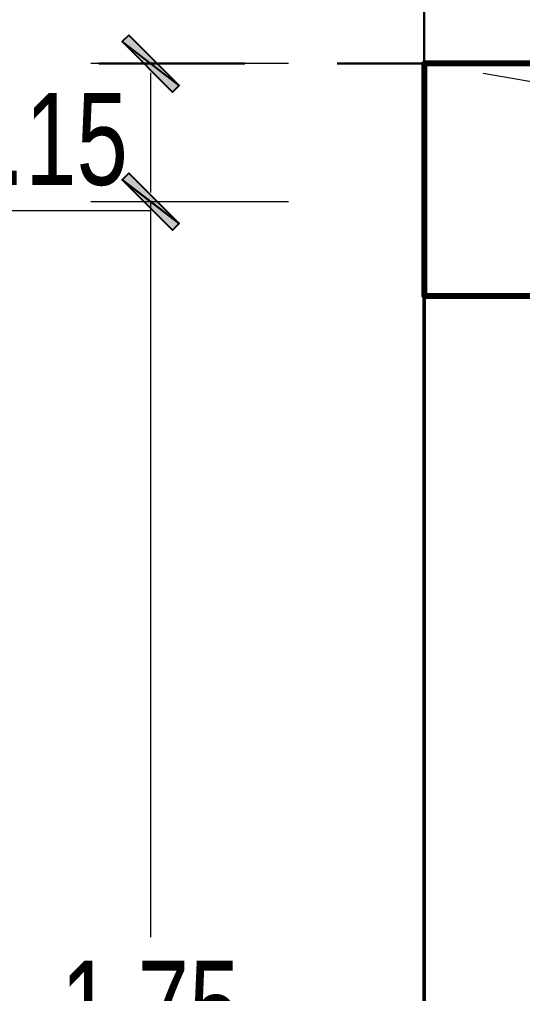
# Model space of a CAD drawing. Header units: millimetres. Extents: x 10612.9 to 10705, y -16533.4 to -16503.9.
# Drawn here: x 10614.476 to 10615.022, y -16507.714 to -16506.656 of the extents above; entities that cross this region are included whole.
import ezdxf
from ezdxf.enums import TextEntityAlignment as Align

# ---------------------------------------------------------------- set-up
doc = ezdxf.new("R2010")
doc.units = ezdxf.units.MM
doc.linetypes.add('HIDDEN', pattern=[0.375, 0.25, -0.125])
doc.linetypes.add('Punto & Rayas', pattern=[0.335139, 0.15875, -0.088194, 0, -0.088194])
doc.layers.add('COLUMNAS', color=6, linetype='Continuous', lineweight=20)
doc.layers.add('Muro sin techar', color=160, linetype='Continuous', lineweight=40)
doc.layers.add('Nuevo_Estructura - Forjados', color=7, linetype='Continuous')
doc.layers.add('Nuevo_Estructura - Forjados_Pluma_Nº__209', color=7, linetype='Continuous', lineweight=30, true_color=0x3e4f7b)
doc.layers.add('Nuevo_Estructura - Forjados_Pluma_Nº__219', color=7, linetype='Continuous', lineweight=13, true_color=0x404b6a)
doc.styles.add('Estilo_Generado_1', font='arial.ttf')
doc.styles.add('mahico', font='GOTHIC.TTF', dxfattribs={"width": 0.75})
doc.dimstyles.new('Copia de 50 P', dxfattribs={"dimtxt": 0.1, "dimasz": 0.01, "dimexe": 0.065, "dimexo": 0.0625, "dimgap": 0.025, "dimtad": 1, "dimtih": 1, "dimtoh": 1, "dimzin": 0, "dimdsep": 46, "dimtxsty": 'mahico', "dimblk": 'pa cotas', "dimcen": 0.09, "dimdle": 0.3, "dimclrd": 256, "dimclre": 256, "dimclrt": 256, "dimadec": 0, "dimazin": 0, "dimtfac": 1, "dimtofl": 0, "dimtmove": 0, "dimatfit": 3, "dimfxl": 0.15, "dimfxlon": 1, "dimtolj": 1, "dimtzin": 0, "dimlwd": 5, "dimlwe": 5, "dimarcsym": 0})

# ---------------------------------------------------------------- blocks, each defined once
blk = doc.blocks.new('ERGERFREFRE')
at = {"layer": 'COLUMNAS', "color": 1, "lineweight": 80, "ltscale": 0.2}
blk.add_lwpolyline([(10617.4707, -16627.5536), (10617.3207, -16627.5536), (10617.3207, -16627.8059), (10617.4707, -16627.8059)], close=True, dxfattribs=at)
blk = doc.blocks.new('Marcador de red estándar')
at = {"layer": 'Nuevo_Estructura - Forjados_Pluma_Nº__209', "color": 167, "linetype": 'Punto & Rayas', "lineweight": 30, "true_color": 0x3e4f7b}
for p, q in [((7.9, 0), (9.9, 0)), ((9.9, 0), (10.9, 0))]:
    blk.add_line(p, q, dxfattribs=at)
blk.add_point((9.9, 0), dxfattribs=at)
blk.add_point((9.9, 0), dxfattribs=at)
at = {"layer": 'Nuevo_Estructura - Forjados_Pluma_Nº__219', "color": 167, "lineweight": 13, "true_color": 0x404b6a, "style": 'Estilo_Generado_1'}
for tag, p in [('AC_MarkerText_1_0', (-10.9725, -0.04)), ('AC_MarkerText_1_1', (11.2275, -0.04))]:
    blk.add_attdef(tag, text='', height=0.175, rotation=270, dxfattribs=at).set_placement(p, align=Align.TOP_CENTER)
blk = doc.blocks.new('pa cotas')
h = blk.add_hatch(color=256)
h.paths.add_polyline_path([(2.38, 3.09), (-3.09, -2.38), (-2.38, -3.09)])
h.paths.add_polyline_path([(3.09, 2.38), (2.38, 3.09), (-2.38, -3.09)])
blk.add_line((-2.38, -3.09), (2.38, 3.09))
blk.add_lwpolyline([(3.09, 2.38), (2.38, 3.09), (-3.09, -2.38), (-2.38, -3.09)], close=True)
blk = doc.blocks.new('*D659')
at = {"lineweight": 5, "transparency": 16777216}
for p, q in [((10599.7027, -16552.1931), (10599.4877, -16552.1931)), ((10599.5527, -16552.2031), (10599.5527, -16562.1156)), ((10599.5527, -16572.1831), (10599.5527, -16562.2706)), ((10599.5527, -16572.1931), (10599.4877, -16572.1931))]:
    blk.add_line(p, q, dxfattribs=at)
at = {"layer": 'Defpoints', "color": 0, "transparency": 16777216}
for p in [(10600.4527, -16552.1931), (10599.5527, -16572.1931), (10599.5527, -16572.1931)]:
    blk.add_point(p, dxfattribs=at)
at = {"lineweight": 5, "transparency": 16777216, "xscale": 0.01, "yscale": 0.01, "zscale": 0.01}
for p, rotation in [((10599.5527, -16552.1931), 90), ((10599.5527, -16572.1931), 270)]:
    blk.add_blockref('pa cotas', p, dxfattribs=dict(at, rotation=rotation))
at = {"transparency": 16777216, "insert": (10599.5527, -16562.1931), "char_height": 0.1, "attachment_point": 5, "style": 'mahico'}
blk.add_mtext('\\A1;20.00', dxfattribs=at)
blk = doc.blocks.new('Marcador de red estándar_2')
at = {"layer": 'Nuevo_Estructura - Forjados_Pluma_Nº__209', "color": 167, "linetype": 'Punto & Rayas', "lineweight": 30, "true_color": 0x3e4f7b}
blk.add_line((0.9423, 0), (4.5, 0), dxfattribs=at)
at = {"layer": 'Nuevo_Estructura - Forjados_Pluma_Nº__219', "color": 167, "lineweight": 13, "true_color": 0x404b6a, "style": 'Estilo_Generado_1'}
for tag, p in [('AC_MarkerText_1_0', (-4.7, -0.1675)), ('AC_MarkerText_1_1', (4.7, -0.1675))]:
    blk.add_attdef(tag, text='', height=0.175, rotation=180, dxfattribs=at).set_placement(p, align=Align.TOP_CENTER)
blk = doc.blocks.new('*D676')
at = {"lineweight": 5, "transparency": 16777216}
for p, q in [((10600.4527, -16551.4931), (10600.4527, -16551.2781)), ((10607.4527, -16551.3431), (10607.4527, -16551.2781)), ((10600.4627, -16551.3431), (10607.4427, -16551.3431))]:
    blk.add_line(p, q, dxfattribs=at)
at = {"layer": 'Defpoints', "color": 0, "transparency": 16777216}
for p in [(10607.4527, -16551.3431), (10607.4527, -16551.3431), (10600.4527, -16552.2431)]:
    blk.add_point(p, dxfattribs=at)
at = {"lineweight": 5, "transparency": 16777216, "xscale": 0.01, "yscale": 0.01, "zscale": 0.01, "rotation": 180}
blk.add_blockref('pa cotas', (10600.4527, -16551.3431), dxfattribs=at)
at = {"lineweight": 5, "transparency": 16777216, "xscale": 0.01, "yscale": 0.01, "zscale": 0.01}
blk.add_blockref('pa cotas', (10607.4527, -16551.3431), dxfattribs=at)
at = {"transparency": 16777216, "insert": (10603.9527, -16551.2656), "char_height": 0.1, "attachment_point": 5, "style": 'mahico'}
blk.add_mtext('\\A1;7.00', dxfattribs=at)
blk = doc.blocks.new('*D682')
at = {"lineweight": 5, "transparency": 16777216}
for p, q in [((10600.0027, -16552.1931), (10599.7877, -16552.1931)), ((10599.8527, -16552.2031), (10599.8527, -16552.815)), ((10599.8527, -16553.582), (10599.8527, -16552.9701)), ((10600.0027, -16553.592), (10599.7877, -16553.592))]:
    blk.add_line(p, q, dxfattribs=at)
at = {"layer": 'Defpoints', "color": 0, "transparency": 16777216}
for p in [(10600.4527, -16552.1931), (10599.8527, -16553.592), (10600.4527, -16553.592)]:
    blk.add_point(p, dxfattribs=at)
at = {"lineweight": 5, "transparency": 16777216, "xscale": 0.01, "yscale": 0.01, "zscale": 0.01}
for p, rotation in [((10599.8527, -16552.1931), 90), ((10599.8527, -16553.592), 270)]:
    blk.add_blockref('pa cotas', p, dxfattribs=dict(at, rotation=rotation))
at = {"transparency": 16777216, "insert": (10599.8527, -16552.8925), "char_height": 0.1, "attachment_point": 5, "style": 'mahico'}
blk.add_mtext('\\A1;1.40', dxfattribs=at)
blk = doc.blocks.new('*D694')
at = {"lineweight": 5, "transparency": 16777216}
for p, q in [((10600.4527, -16551.7931), (10600.4527, -16551.5781)), ((10602.0277, -16551.7931), (10602.0277, -16551.5781)), ((10600.4627, -16551.6431), (10602.0177, -16551.6431))]:
    blk.add_line(p, q, dxfattribs=at)
at = {"layer": 'Defpoints', "color": 0, "transparency": 16777216}
for p in [(10602.0277, -16551.6431), (10602.0277, -16552.1931), (10600.4527, -16552.2431)]:
    blk.add_point(p, dxfattribs=at)
at = {"lineweight": 5, "transparency": 16777216, "xscale": 0.01, "yscale": 0.01, "zscale": 0.01, "rotation": 180}
blk.add_blockref('pa cotas', (10600.4527, -16551.6431), dxfattribs=at)
at = {"lineweight": 5, "transparency": 16777216, "xscale": 0.01, "yscale": 0.01, "zscale": 0.01}
blk.add_blockref('pa cotas', (10602.0277, -16551.6431), dxfattribs=at)
at = {"transparency": 16777216, "insert": (10601.2402, -16551.5656), "char_height": 0.1, "attachment_point": 5, "style": 'mahico'}
blk.add_mtext('\\A1;1.58', dxfattribs=at)
blk = doc.blocks.new('*D857')
at = {"lineweight": 5, "transparency": 16777216}
for p, q in [((10614.9156, -16506.5777), (10614.9156, -16506.3627)), ((10615.0656, -16506.5777), (10615.0656, -16506.3627)), ((10614.9256, -16506.4277), (10615.0556, -16506.4277))]:
    blk.add_line(p, q, dxfattribs=at)
at = {"layer": 'Defpoints', "color": 0, "transparency": 16777216}
for p in [(10615.0656, -16506.4277), (10614.9156, -16506.7043), (10615.0656, -16506.7043)]:
    blk.add_point(p, dxfattribs=at)
at = {"lineweight": 5, "transparency": 16777216, "xscale": 0.01, "yscale": 0.01, "zscale": 0.01, "rotation": 180}
blk.add_blockref('pa cotas', (10614.9156, -16506.4277), dxfattribs=at)
at = {"lineweight": 5, "transparency": 16777216, "xscale": 0.01, "yscale": 0.01, "zscale": 0.01}
blk.add_blockref('pa cotas', (10615.0656, -16506.4277), dxfattribs=at)
at = {"transparency": 16777216, "insert": (10614.9906, -16506.2589), "char_height": 0.1, "attachment_point": 5, "style": 'mahico'}
blk.add_mtext('\\A1;0.15', dxfattribs=at)
blk = doc.blocks.new('*D858')
at = {"lineweight": 5, "transparency": 16777216}
for p, q in [((10614.7681, -16506.7043), (10614.5531, -16506.7043)), ((10614.6181, -16506.7143), (10614.6181, -16506.8443)), ((10614.7681, -16506.8543), (10614.5531, -16506.8543)), ((10614.6181, -16506.8543), (10614.6181, -16506.8643)), ((10614.6181, -16506.8643), (10614.3985, -16506.8643))]:
    blk.add_line(p, q, dxfattribs=at)
at = {"layer": 'Defpoints', "color": 0, "transparency": 16777216}
for p in [(10614.9156, -16506.7043), (10614.6181, -16506.8543), (10615.0656, -16506.8543)]:
    blk.add_point(p, dxfattribs=at)
at = {"lineweight": 5, "transparency": 16777216, "xscale": 0.01, "yscale": 0.01, "zscale": 0.01}
for p, rotation in [((10614.6181, -16506.7043), 90), ((10614.6181, -16506.8543), 270)]:
    blk.add_blockref('pa cotas', p, dxfattribs=dict(at, rotation=rotation))
at = {"transparency": 16777216, "insert": (10614.4958, -16506.7868), "char_height": 0.1, "attachment_point": 5, "style": 'mahico'}
blk.add_mtext('\\A1;0.15', dxfattribs=at)
blk = doc.blocks.new('*D889')
at = {"lineweight": 5, "transparency": 16777216}
for p, q in [((10614.7681, -16506.8543), (10614.5531, -16506.8543)), ((10614.6181, -16506.8643), (10614.6181, -16507.653)), ((10614.6181, -16508.5943), (10614.6181, -16507.8056)), ((10614.7681, -16508.6043), (10614.5531, -16508.6043))]:
    blk.add_line(p, q, dxfattribs=at)
at = {"layer": 'Defpoints', "color": 0, "transparency": 16777216}
for p in [(10615.0656, -16506.8543), (10614.6181, -16508.6043), (10615.0656, -16508.6043)]:
    blk.add_point(p, dxfattribs=at)
at = {"lineweight": 5, "transparency": 16777216, "xscale": 0.01, "yscale": 0.01, "zscale": 0.01}
for p, rotation in [((10614.6181, -16506.8543), 90), ((10614.6181, -16508.6043), 270)]:
    blk.add_blockref('pa cotas', p, dxfattribs=dict(at, rotation=rotation))
at = {"transparency": 16777216, "insert": (10614.6181, -16507.7293), "char_height": 0.1, "attachment_point": 5, "style": 'mahico'}
blk.add_mtext('\\A1;1.75', dxfattribs=at)
blk = doc.blocks.new('fdvfvfdvdf')
at = {"layer": 'Nuevo_Estructura - Forjados', "color": 8, "linetype": 'Continuous', "lineweight": 15}
for name, p, rotation in [('Marcador de red estándar', (10600.4527, -16562.1931), 90), ('Marcador de red estándar_2', (10603.9527, -16552.1931), 180)]:
    blk.add_blockref(name, p, dxfattribs=dict(at, rotation=rotation))
dim = blk.add_linear_dim(base=(10607.4527, -16551.3431), p1=(10600.4527, -16552.2431), p2=(10607.4527, -16551.3431), dimstyle='Copia de 50 P')
dim.commit()
dim.dimension.update_dxf_attribs({"geometry": '*D676', "text_midpoint": (10603.9527, -16551.2656)})
dim = blk.add_linear_dim(base=(10602.0277454531, -16551.643130556), p1=(10600.4527454524, -16552.2431303854), p2=(10602.0277454531, -16552.1931303854), dimstyle='Copia de 50 P', override={"dimtmove": 1})
dim.commit()
dim.dimension.update_dxf_attribs({"geometry": '*D694', "text_midpoint": (10601.2402454527, -16551.5656152603)})
dim = blk.add_linear_dim(base=(10599.5527, -16572.1931), p1=(10600.4527, -16552.1931), p2=(10599.5527, -16572.1931), angle=270, dimstyle='Copia de 50 P')
dim.commit()
dim.dimension.update_dxf_attribs({"geometry": '*D659', "text_midpoint": (10599.5527, -16562.1931)})
dim = blk.add_linear_dim(base=(10599.8527, -16553.592), p1=(10600.4527, -16552.1931), p2=(10600.4527, -16553.592), angle=270, dimstyle='Copia de 50 P', override={"dimtmove": 1})
dim.commit()
dim.dimension.update_dxf_attribs({"geometry": '*D682', "text_midpoint": (10599.8527, -16552.8925)})

msp = doc.modelspace()

# ---------------------------------------------------------------- linework, layer by layer
for p, q in [((10621.9156, -16506.7043), (10614.9156, -16506.7043)), ((10614.9156, -16506.7043), (10614.9156, -16526.7043))]:
    msp.add_line(p, q)
at = {"color": 251, "lineweight": 50, "true_color": 0x636466}
msp.add_lwpolyline([(10614.9156, -16506.7043), (10621.9156, -16506.7043), (10621.9156, -16508.2543), (10621.7656, -16508.2543), (10621.7656, -16506.8543), (10615.0656, -16506.8543), (10615.0656, -16508.2543), (10614.9156, -16508.2543), (10614.9156, -16506.7043)], dxfattribs=at)
at = {"layer": 'Muro sin techar', "color": 251, "linetype": 'HIDDEN', "lineweight": 9, "ltscale": 0.8, "true_color": 0x636466}
msp.add_line((10618.7256, -16507.3543), (10614.9156, -16506.7043), dxfattribs=at)

# ---------------------------------------------------------------- block references
for name, p in [('fdvfvfdvdf', (14.4628, 45.4888)), ('ERGERFREFRE', (-2.4052, 120.8493))]:
    msp.add_blockref(name, p)

# ---------------------------------------------------------------- dimensions: what is measured, and where the dimension line sits
dim = msp.add_linear_dim(base=(10615.0656, -16506.4277), p1=(10614.9156, -16506.7043), p2=(10615.0656, -16506.7043), dimstyle='Copia de 50 P', override={"dimtmove": 1})
dim.commit()
dim.dimension.update_dxf_attribs({"geometry": '*D857', "text_midpoint": (10614.9906, -16506.3364), "dimtype": 160})
dim = msp.add_linear_dim(base=(10614.6181, -16506.8543), p1=(10614.9156, -16506.7043), p2=(10615.0656, -16506.8543), angle=90, dimstyle='Copia de 50 P')
dim.commit()
dim.dimension.update_dxf_attribs({"geometry": '*D858', "text_midpoint": (10614.4958, -16506.7868)})
dim = msp.add_linear_dim(base=(10614.6181, -16508.6043), p1=(10615.0656, -16506.8543), p2=(10615.0656, -16508.6043), angle=90, dimstyle='Copia de 50 P', override={"dimtmove": 1})
dim.commit()
dim.dimension.update_dxf_attribs({"geometry": '*D889', "text_midpoint": (10614.6181, -16507.7293)})

doc.saveas('drawing.dxf')
